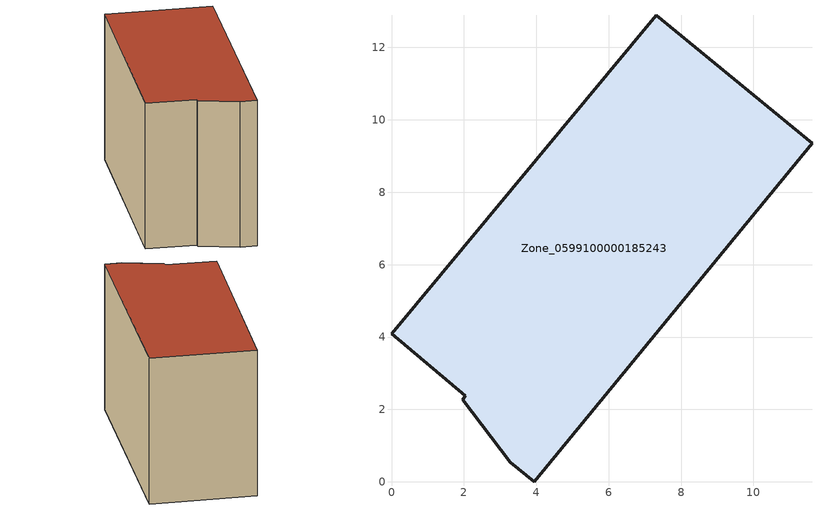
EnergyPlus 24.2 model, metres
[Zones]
Zone_0599100000185243
 floor ground (C_G): 1.97,2.27 2.04,2.38 0,4.09 7.32,12.89 11.62,9.36 3.95,0 3.28,0.54 z0
 wall outside (C_F): 3.95,0 11.62,9.36 7.32,12.89 0,4.09 2.04,2.38 1.97,2.27 3.28,0.54 3.95,0 z0:8.06
 roof outside (C_R): 2.04,2.38 1.97,2.27 3.28,0.54 3.95,0 11.62,9.36 7.32,12.89 0,4.09 z8.06
[BUILDING]
Pand.0599100000185243: North Axis=0; Terrain=City; Loads Convergence Tolerance Value=0.04; Temperature Convergence Tolerance Value=0.4; Solar Distribution=FullExterior; Maximum Number of Warmup Days=25; Minimum Number of Warmup Days=1
[Site:Location]
Rotterdam.The.Hague.AP_ZH_NLD Design_Conditions: Latitude=51.96; Longitude=4.45; Time Zone=1; Elevation=-4.5
[SITE:GROUNDTEMPERATURE:BUILDINGSURFACE]
18, 18, 18, 18, 18, 18, 18, 18, 18, 18, 18, 18
[MATERIAL] Thermal Absorptance=0.9; Solar Absorptance=0.7; Visible Absorptance=0.7
Name | Roughness | Thickness | Conductivity | Density | Specific Heat
G.TI.1946 | MediumSmooth | 0.15 | 1 | 540 | 1210
F.TI.1946 | Rough | 0.3 | 0.857143 | 1920 | 840
R.TI.1946 | MediumRough | 0.2 | 0.1 | 1500 | 1000
[CONSTRUCTION]
C_G: G.TI.1946
C_F: F.TI.1946
C_R: R.TI.1946
[ZONE]
Zone_0599100000185243: Type=1; Multiplier=1; Ceiling Height=Autocalculate; Volume=Autocalculate; Floor Area=autocalculate; Part of Total Floor Area=Yes
[ZONEINFILTRATION:DESIGNFLOWRATE]
Infil_Zone_0599100000185243: Zone or ZoneList or Space or SpaceList=Zone_0599100000185243; Schedule=AlwaysOn; Design Flow Rate Calculation Method=Flow/Area; Flow Rate per Floor Area=0.003; Constant Term Coefficient=1; Temperature Term Coefficient=0; Velocity Term Coefficient=0; Velocity Squared Term Coefficient=0
[HVACTEMPLATE:ZONE:IDEALLOADSAIRSYSTEM]
Zone_0599100000185243: Maximum Heating Supply Air Temperature=50; Minimum Cooling Supply Air Temperature=13; Maximum Heating Supply Air Humidity Ratio=0.0156; Minimum Cooling Supply Air Humidity Ratio=0.0077; Heating Limit=NoLimit; Cooling Limit=NoLimit; Dehumidification Control Type=ConstantSensibleHeatRatio; Cooling Sensible Heat Ratio=0.7; Dehumidification Setpoint=60; Humidification Control Type=None; Humidification Setpoint=30; Outdoor Air Method=None; Outdoor Air Flow Rate per Person=0.00944; Outdoor Air Flow Rate per Zone Floor Area=0; Outdoor Air Flow Rate per Zone=0; Demand Controlled Ventilation Type=None; Outdoor Air Economizer Type=NoEconomizer; Heat Recovery Type=None; Sensible Heat Recovery Effectiveness=0.7; Latent Heat Recovery Effectiveness=0.65
[ZONECONTROL:THERMOSTAT]
ThermostatControl_Zone_0599100000185243: Zone or ZoneList=Zone_0599100000185243; Control Type Schedule=DualSetpointControlType; Control 1=Thermostat_Zone_0599100000185243; Temperature Difference Between Cutout And Setpoint=0
[THERMOSTATSETPOINT:DUALSETPOINT]
Thermostat_Zone_0599100000185243: Heating Setpoint Temperature Schedule=HeatingSetpoint_Zone_0599100000185243; Cooling Setpoint Temperature Schedule=CoolingSetpoint_Zone_0599100000185243
[SCHEDULE:COMPACT]
HeatingSetpoint_Zone_0599100000185243: Through: 12/31, For: AllDays, Until: 24:00, 21
CoolingSetpoint_Zone_0599100000185243: Through: 12/31, For: AllDays, Until: 24:00, 24
DualSetpointControlType: Through: 12/31, For: AllDays, Until: 24:00, 4
AlwaysOn: Through: 12/31, For: AllDays, Until: 24:00, 1
